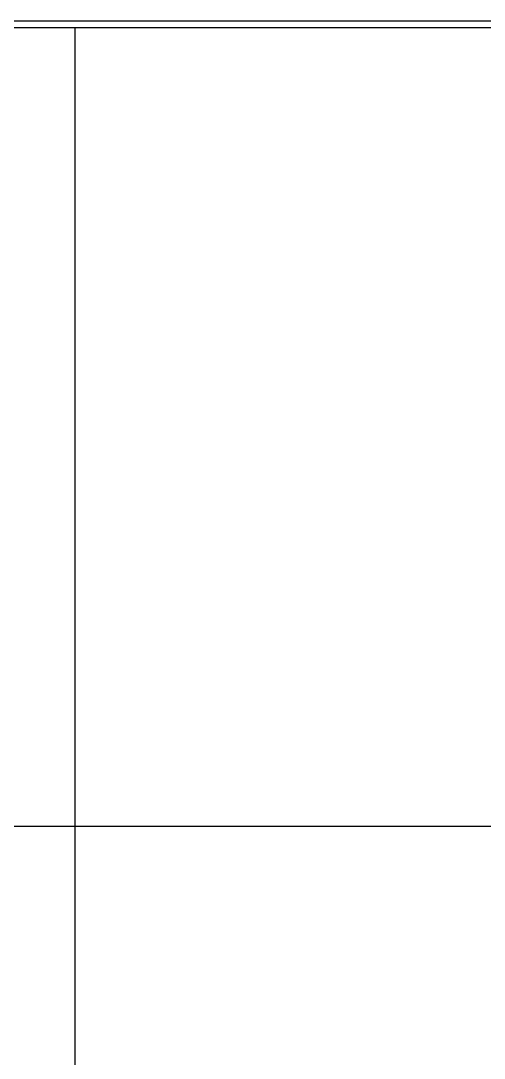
# Model space of a CAD drawing. Header units: millimetres. Extents: x 976 to 9349, y -1578 to 2211.
# Drawn here: x 6066.7 to 6101.5, y 635 to 712.9 of the extents above; entities that cross this region are included whole.
import ezdxf

# ---------------------------------------------------------------- set-up
doc = ezdxf.new("R2010")
doc.units = ezdxf.units.MM
doc.layers.add('Płytki', color=254, linetype='Continuous')
doc.layers.add('Ściany', color=7, linetype='Continuous')

# ---------------------------------------------------------------- blocks, each defined once
blk = doc.blocks.new('Z$W@#17807')
blk.add_line((0, 257.2), (180.5, 257.2))

msp = doc.modelspace()

# ---------------------------------------------------------------- linework, layer by layer
at = {"layer": 'Płytki'}
for p, q in [((6012.295, 712.443), (6190.795, 712.443)), ((6012.795, 712.943), (6190.295, 712.943)), ((6070.795, 712.443), (6070.795, 517.243)), ((6012.295, 652.443), (6190.795, 652.443))]:
    msp.add_line(p, q, dxfattribs=at)

# ---------------------------------------------------------------- block references
at = {"layer": 'Ściany'}
msp.add_blockref('Z$W@#17807', (6011.295, 455.743), dxfattribs=at)

doc.saveas('drawing.dxf')
